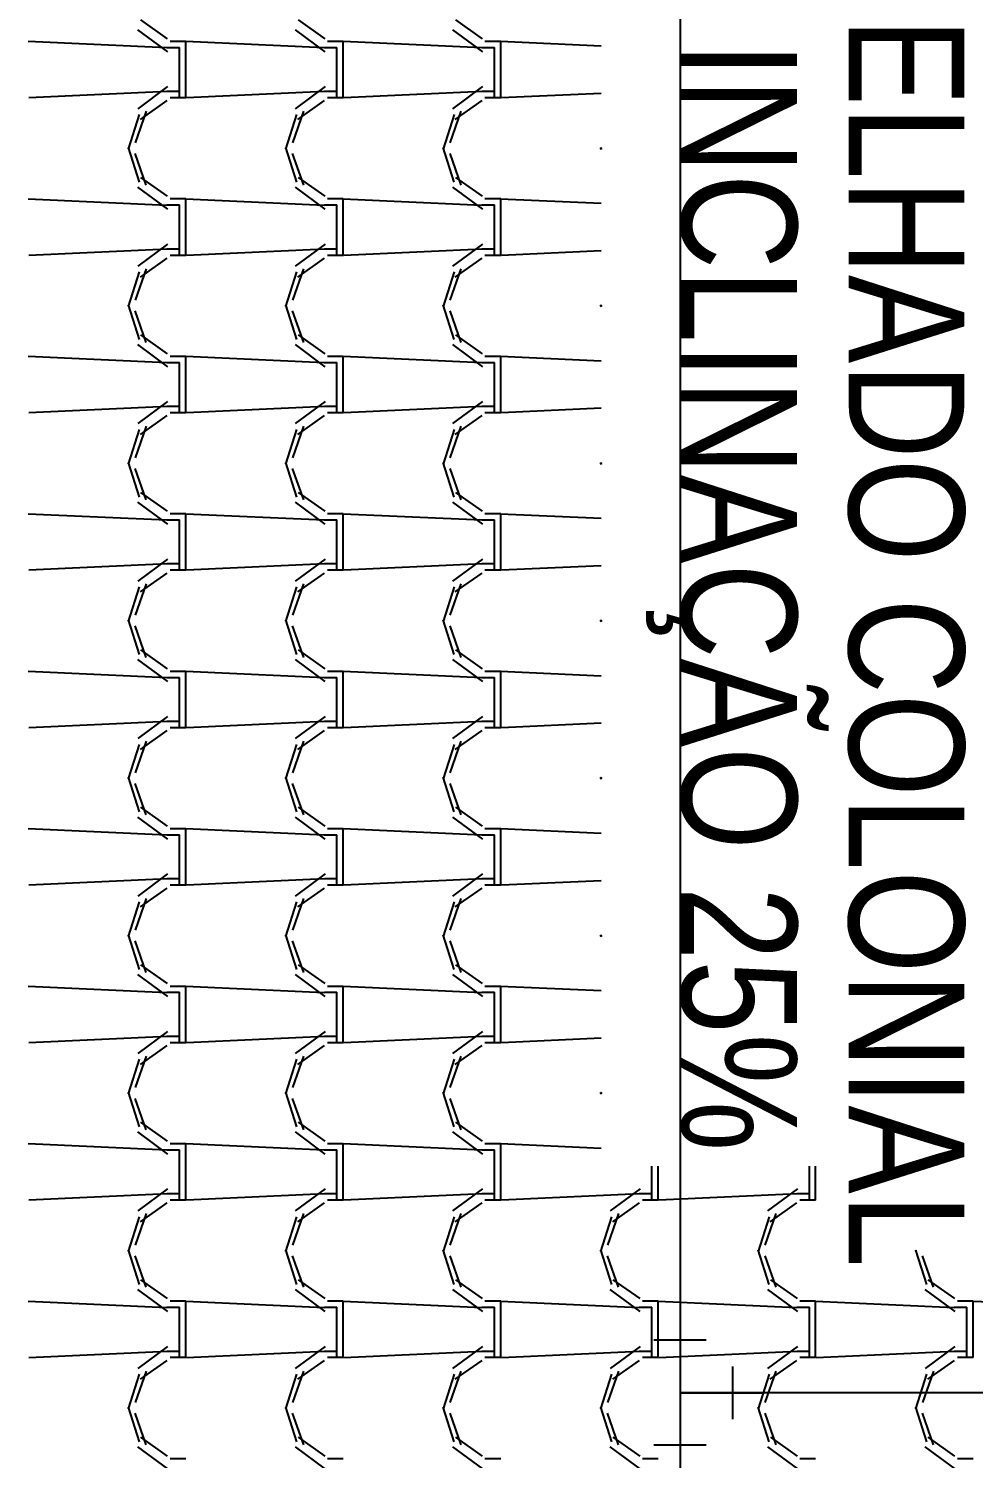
# Model space of a CAD drawing. Header units: millimetres. Extents: x -336 to -33, y -135 to 770.
# Drawn here: x -175.251 to -173.451, y 723.889 to 726.612 of the extents above; entities that cross this region are included whole.
import ezdxf
from ezdxf.enums import TextEntityAlignment as Align

# ---------------------------------------------------------------- set-up
doc = ezdxf.new("R2010")
doc.units = ezdxf.units.MM
doc.header["$LTSCALE"] = 50
doc.header["$MEASUREMENT"] = 0
for name, color, linetype in [('-HIDRO', 8, 'CONTINUOUS'), ('AF', 5, 'CONTINUOUS'), ('CONEXOES', 3, 'CONTINUOUS'), ('E-txt-g', 3, 'CONTINUOUS')]:
    doc.layers.add(name, color=color, linetype=linetype)
doc.layers.add('E-Txt-W', color=7, linetype='CONTINUOUS', lineweight=20)
doc.styles.add('F2', font='swissc.ttf')
doc.styles.add('REG60', font='romans.shx', dxfattribs={"width": 0.8, "height": 0.15})
doc.styles.add('REG80', font='romans.shx', dxfattribs={"width": 0.8, "height": 0.2})

# ---------------------------------------------------------------- blocks, each defined once
blk = doc.blocks.new('TXT-AMB75')
at = {"layer": 'E-txt-g', "style": 'REG80', "width": 0.8, "flags": 8}
blk.add_attdef('TXT', text='', height=0.2, dxfattribs=at).set_placement((0.0055, 0.2964), align=Align.CENTER)
at = {"layer": 'E-Txt-W', "style": 'REG60', "width": 0.8, "flags": 8}
blk.add_attdef('TXT', text='', height=0.15, dxfattribs=at).set_placement((0.0055, 0.0271), align=Align.CENTER)

msp = doc.modelspace()

# ---------------------------------------------------------------- linework, layer by layer
at = {"layer": '-HIDRO', "linetype": 'Continuous'}
for p, q in [((-175.0379, 726.629), (-174.9869, 726.593)), ((-174.7379, 726.629), (-174.6869, 726.593)), ((-174.4379, 726.629), (-174.3869, 726.593)), ((-175.0436, 726.6104), (-174.9866, 726.5684)), ((-174.9817, 726.5885), (-174.9517, 726.5885)), ((-174.9517, 726.4925), (-174.9517, 726.5885)), ((-174.7436, 726.6104), (-174.6866, 726.5684)), ((-174.6817, 726.5885), (-174.6517, 726.5885)), ((-174.6517, 726.4925), (-174.6517, 726.5885)), ((-174.4436, 726.6104), (-174.3866, 726.5684)), ((-174.3817, 726.5885), (-174.3517, 726.5885)), ((-174.3517, 726.4925), (-174.3517, 726.5885)), ((-174.9879, 726.5757), (-175.2519, 726.5877)), ((-174.9877, 726.5765), (-174.9637, 726.5765)), ((-174.9637, 726.4925), (-174.9637, 726.5765)), ((-174.6879, 726.5757), (-174.9519, 726.5877)), ((-174.6877, 726.5765), (-174.6637, 726.5765)), ((-174.6637, 726.4925), (-174.6637, 726.5765)), ((-174.3879, 726.5757), (-174.6519, 726.5877)), ((-174.3877, 726.5765), (-174.3637, 726.5765)), ((-174.3637, 726.4925), (-174.3637, 726.5765)), ((-174.1604, 726.579), (-174.3519, 726.5877)), ((-174.9866, 726.4925), (-175.2506, 726.4805)), ((-174.9863, 726.5019), (-175.0433, 726.4599)), ((-174.9637, 726.4925), (-174.9877, 726.4925)), ((-174.9517, 726.4805), (-174.9817, 726.4805)), ((-174.9637, 726.4805), (-174.9637, 726.4925)), ((-174.9517, 726.4805), (-174.9517, 726.4925)), ((-174.6866, 726.4925), (-174.9506, 726.4805)), ((-174.6863, 726.5019), (-174.7433, 726.4599)), ((-174.6637, 726.4925), (-174.6877, 726.4925)), ((-174.6517, 726.4805), (-174.6817, 726.4805)), ((-174.6637, 726.4805), (-174.6637, 726.4925)), ((-174.6517, 726.4805), (-174.6517, 726.4925)), ((-174.3866, 726.4925), (-174.6506, 726.4805)), ((-174.3863, 726.5019), (-174.4433, 726.4599)), ((-174.3637, 726.4925), (-174.3877, 726.4925)), ((-174.3517, 726.4805), (-174.3817, 726.4805)), ((-174.3637, 726.4805), (-174.3637, 726.4925)), ((-174.3517, 726.4805), (-174.3517, 726.4925)), ((-174.1604, 726.4891), (-174.3506, 726.4805)), ((-175.0274, 726.4549), (-175.0484, 726.3949)), ((-174.9878, 726.4752), (-175.0388, 726.4392)), ((-174.7274, 726.4549), (-174.7484, 726.3949)), ((-174.6878, 726.4752), (-174.7388, 726.4392)), ((-174.4274, 726.4549), (-174.4484, 726.3949)), ((-174.3878, 726.4752), (-174.4388, 726.4392)), ((-175.0405, 726.4489), (-175.0615, 726.3829)), ((-174.7405, 726.4489), (-174.7615, 726.3829)), ((-174.4405, 726.4489), (-174.4615, 726.3829)), ((-175.0617, 726.3861), (-175.0407, 726.3201)), ((-175.0487, 726.3745), (-175.0277, 726.3145)), ((-174.7617, 726.3861), (-174.7407, 726.3201)), ((-174.7487, 726.3745), (-174.7277, 726.3145)), ((-174.4617, 726.3861), (-174.4407, 726.3201)), ((-174.4487, 726.3745), (-174.4277, 726.3145)), ((-174.1617, 726.3861), (-174.1604, 726.3823)), ((-174.1604, 726.3861), (-174.1615, 726.3829)), ((-175.0379, 726.329), (-174.9869, 726.293)), ((-174.7379, 726.329), (-174.6869, 726.293)), ((-174.4379, 726.329), (-174.3869, 726.293)), ((-175.0436, 726.3104), (-174.9866, 726.2684)), ((-174.7436, 726.3104), (-174.6866, 726.2684)), ((-174.4436, 726.3104), (-174.3866, 726.2684)), ((-174.9879, 726.2757), (-175.2519, 726.2877)), ((-174.9877, 726.2765), (-174.9637, 726.2765)), ((-174.9817, 726.2885), (-174.9517, 726.2885)), ((-174.9637, 726.1925), (-174.9637, 726.2765)), ((-174.6879, 726.2757), (-174.9519, 726.2877)), ((-174.9517, 726.1925), (-174.9517, 726.2885)), ((-174.6877, 726.2765), (-174.6637, 726.2765)), ((-174.6817, 726.2885), (-174.6517, 726.2885)), ((-174.6637, 726.1925), (-174.6637, 726.2765)), ((-174.3879, 726.2757), (-174.6519, 726.2877)), ((-174.6517, 726.1925), (-174.6517, 726.2885)), ((-174.3877, 726.2765), (-174.3637, 726.2765)), ((-174.3817, 726.2885), (-174.3517, 726.2885)), ((-174.3637, 726.1925), (-174.3637, 726.2765)), ((-174.1604, 726.279), (-174.3519, 726.2877)), ((-174.3517, 726.1925), (-174.3517, 726.2885)), ((-174.9865, 726.1925), (-175.2506, 726.1805)), ((-174.9863, 726.2019), (-175.0433, 726.1599)), ((-174.9637, 726.1925), (-174.9877, 726.1925)), ((-174.9517, 726.1805), (-174.9817, 726.1805)), ((-174.9637, 726.1805), (-174.9637, 726.1925)), ((-174.9517, 726.1805), (-174.9517, 726.1925)), ((-174.6865, 726.1925), (-174.9505, 726.1805)), ((-174.6863, 726.2019), (-174.7433, 726.1599)), ((-174.6637, 726.1925), (-174.6877, 726.1925)), ((-174.6517, 726.1805), (-174.6817, 726.1805)), ((-174.6637, 726.1805), (-174.6637, 726.1925)), ((-174.6517, 726.1805), (-174.6517, 726.1925)), ((-174.3865, 726.1925), (-174.6505, 726.1805)), ((-174.3863, 726.2019), (-174.4433, 726.1599)), ((-174.3637, 726.1925), (-174.3877, 726.1925)), ((-174.3517, 726.1805), (-174.3817, 726.1805)), ((-174.3637, 726.1805), (-174.3637, 726.1925)), ((-174.3517, 726.1805), (-174.3517, 726.1925)), ((-174.1604, 726.1891), (-174.3505, 726.1805)), ((-175.0274, 726.1549), (-175.0484, 726.0949)), ((-174.9878, 726.1752), (-175.0388, 726.1392)), ((-174.7274, 726.1549), (-174.7484, 726.0949)), ((-174.6878, 726.1752), (-174.7388, 726.1392)), ((-174.4274, 726.1549), (-174.4484, 726.0949)), ((-174.3878, 726.1752), (-174.4388, 726.1392)), ((-175.0405, 726.1489), (-175.0615, 726.0829)), ((-174.7405, 726.1489), (-174.7615, 726.0829)), ((-174.4405, 726.1489), (-174.4615, 726.0829)), ((-175.0617, 726.0861), (-175.0407, 726.0201)), ((-175.0487, 726.0745), (-175.0277, 726.0145)), ((-174.7617, 726.0861), (-174.7407, 726.0201)), ((-174.7487, 726.0745), (-174.7277, 726.0145)), ((-174.4617, 726.0861), (-174.4407, 726.0201)), ((-174.4487, 726.0745), (-174.4277, 726.0145)), ((-174.1617, 726.0861), (-174.1604, 726.0823)), ((-174.1604, 726.0861), (-174.1615, 726.0829)), ((-175.0379, 726.029), (-174.9869, 725.993)), ((-174.7379, 726.029), (-174.6869, 725.993)), ((-174.4379, 726.029), (-174.3869, 725.993)), ((-175.0436, 726.0104), (-174.9866, 725.9684)), ((-174.7436, 726.0104), (-174.6866, 725.9684)), ((-174.4436, 726.0104), (-174.3866, 725.9684)), ((-174.9879, 725.9757), (-175.2519, 725.9877)), ((-174.9877, 725.9765), (-174.9637, 725.9765)), ((-174.9817, 725.9885), (-174.9517, 725.9885)), ((-174.9637, 725.8925), (-174.9637, 725.9765)), ((-174.6879, 725.9757), (-174.9519, 725.9877)), ((-174.9517, 725.8925), (-174.9517, 725.9885)), ((-174.6877, 725.9765), (-174.6637, 725.9765)), ((-174.6817, 725.9885), (-174.6517, 725.9885)), ((-174.6637, 725.8925), (-174.6637, 725.9765)), ((-174.3879, 725.9757), (-174.6519, 725.9877)), ((-174.6517, 725.8925), (-174.6517, 725.9885)), ((-174.3877, 725.9765), (-174.3637, 725.9765)), ((-174.3817, 725.9885), (-174.3517, 725.9885)), ((-174.3637, 725.8925), (-174.3637, 725.9765)), ((-174.1604, 725.979), (-174.3519, 725.9877)), ((-174.3517, 725.8925), (-174.3517, 725.9885)), ((-174.9865, 725.8925), (-175.2505, 725.8805)), ((-174.9863, 725.9019), (-175.0433, 725.8599)), ((-174.9637, 725.8925), (-174.9877, 725.8925)), ((-174.9517, 725.8805), (-174.9817, 725.8805)), ((-174.9637, 725.8805), (-174.9637, 725.8925)), ((-174.9517, 725.8805), (-174.9517, 725.8925)), ((-174.6865, 725.8925), (-174.9505, 725.8805)), ((-174.6863, 725.9019), (-174.7433, 725.8599)), ((-174.6637, 725.8925), (-174.6877, 725.8925)), ((-174.6517, 725.8805), (-174.6817, 725.8805)), ((-174.6637, 725.8805), (-174.6637, 725.8925)), ((-174.6517, 725.8805), (-174.6517, 725.8925)), ((-174.3865, 725.8925), (-174.6505, 725.8805)), ((-174.3863, 725.9019), (-174.4433, 725.8599)), ((-174.3637, 725.8925), (-174.3877, 725.8925)), ((-174.3517, 725.8805), (-174.3817, 725.8805)), ((-174.3637, 725.8805), (-174.3637, 725.8925)), ((-174.3517, 725.8805), (-174.3517, 725.8925)), ((-174.1604, 725.8891), (-174.3505, 725.8805)), ((-175.0274, 725.8549), (-175.0484, 725.7949)), ((-174.9878, 725.8752), (-175.0388, 725.8392)), ((-174.7274, 725.8549), (-174.7484, 725.7949)), ((-174.6878, 725.8752), (-174.7388, 725.8392)), ((-174.4274, 725.8549), (-174.4484, 725.7949)), ((-174.3878, 725.8752), (-174.4388, 725.8392)), ((-175.0405, 725.8489), (-175.0615, 725.7829)), ((-174.7405, 725.8489), (-174.7615, 725.7829)), ((-174.4405, 725.8489), (-174.4615, 725.7829)), ((-175.0617, 725.7861), (-175.0407, 725.7201)), ((-175.0487, 725.7745), (-175.0277, 725.7145)), ((-174.7617, 725.7861), (-174.7407, 725.7201)), ((-174.7487, 725.7745), (-174.7277, 725.7145)), ((-174.4617, 725.7861), (-174.4407, 725.7201)), ((-174.4487, 725.7745), (-174.4277, 725.7145)), ((-174.1617, 725.7861), (-174.1604, 725.7823)), ((-174.1604, 725.7861), (-174.1615, 725.7829)), ((-175.0379, 725.729), (-174.9869, 725.693)), ((-174.7379, 725.729), (-174.6869, 725.693)), ((-174.4379, 725.729), (-174.3869, 725.693)), ((-175.0436, 725.7104), (-174.9866, 725.6684)), ((-174.7436, 725.7104), (-174.6866, 725.6684)), ((-174.4436, 725.7104), (-174.3866, 725.6684)), ((-174.9879, 725.6757), (-175.2519, 725.6877)), ((-174.9877, 725.6765), (-174.9637, 725.6765)), ((-174.9817, 725.6885), (-174.9517, 725.6885)), ((-174.9637, 725.5925), (-174.9637, 725.6765)), ((-174.6879, 725.6757), (-174.9519, 725.6877)), ((-174.9517, 725.5925), (-174.9517, 725.6885)), ((-174.6877, 725.6765), (-174.6637, 725.6765)), ((-174.6817, 725.6885), (-174.6517, 725.6885)), ((-174.6637, 725.5925), (-174.6637, 725.6765)), ((-174.3879, 725.6757), (-174.6519, 725.6877)), ((-174.6517, 725.5925), (-174.6517, 725.6885)), ((-174.3877, 725.6765), (-174.3637, 725.6765)), ((-174.3817, 725.6885), (-174.3517, 725.6885)), ((-174.3637, 725.5925), (-174.3637, 725.6765)), ((-174.1604, 725.679), (-174.3519, 725.6877)), ((-174.3517, 725.5925), (-174.3517, 725.6885)), ((-174.9865, 725.5925), (-175.2505, 725.5805)), ((-174.9863, 725.6019), (-175.0433, 725.5599)), ((-174.9637, 725.5925), (-174.9877, 725.5925)), ((-174.9637, 725.5805), (-174.9637, 725.5925)), ((-174.9517, 725.5805), (-174.9517, 725.5925)), ((-174.6865, 725.5925), (-174.9505, 725.5805)), ((-174.6863, 725.6019), (-174.7433, 725.5599)), ((-174.6637, 725.5925), (-174.6877, 725.5925)), ((-174.6637, 725.5805), (-174.6637, 725.5925)), ((-174.6517, 725.5805), (-174.6517, 725.5925)), ((-174.3865, 725.5925), (-174.6505, 725.5805)), ((-174.3863, 725.6019), (-174.4433, 725.5599)), ((-174.3637, 725.5925), (-174.3877, 725.5925)), ((-174.3637, 725.5805), (-174.3637, 725.5925)), ((-174.3517, 725.5805), (-174.3517, 725.5925)), ((-174.1604, 725.5891), (-174.3505, 725.5805)), ((-175.0274, 725.5549), (-175.0484, 725.4949)), ((-174.9878, 725.5752), (-175.0388, 725.5392)), ((-174.9517, 725.5805), (-174.9817, 725.5805)), ((-174.7274, 725.5549), (-174.7484, 725.4949)), ((-174.6878, 725.5752), (-174.7388, 725.5392)), ((-174.6517, 725.5805), (-174.6817, 725.5805)), ((-174.4274, 725.5549), (-174.4484, 725.4949)), ((-174.3878, 725.5752), (-174.4388, 725.5392)), ((-174.3517, 725.5805), (-174.3817, 725.5805)), ((-175.0405, 725.5489), (-175.0615, 725.4829)), ((-174.7405, 725.5489), (-174.7615, 725.4829)), ((-174.4405, 725.5489), (-174.4615, 725.4829)), ((-175.0617, 725.4861), (-175.0407, 725.4201)), ((-175.0487, 725.4745), (-175.0277, 725.4145)), ((-174.7617, 725.4861), (-174.7407, 725.4201)), ((-174.7487, 725.4745), (-174.7277, 725.4145)), ((-174.4617, 725.4861), (-174.4407, 725.4201)), ((-174.4487, 725.4745), (-174.4277, 725.4145)), ((-174.1617, 725.4861), (-174.1604, 725.4823)), ((-174.1604, 725.4861), (-174.1615, 725.4829)), ((-175.0379, 725.429), (-174.9869, 725.393)), ((-174.7379, 725.429), (-174.6869, 725.393)), ((-174.4379, 725.429), (-174.3869, 725.393)), ((-175.0436, 725.4104), (-174.9866, 725.3684)), ((-174.7436, 725.4104), (-174.6866, 725.3684)), ((-174.4436, 725.4104), (-174.3866, 725.3684)), ((-174.9879, 725.3757), (-175.2519, 725.3877)), ((-174.9877, 725.3765), (-174.9637, 725.3765)), ((-174.9817, 725.3885), (-174.9517, 725.3885)), ((-174.9637, 725.2925), (-174.9637, 725.3765)), ((-174.6879, 725.3757), (-174.9519, 725.3877)), ((-174.9517, 725.2925), (-174.9517, 725.3885)), ((-174.6877, 725.3765), (-174.6637, 725.3765)), ((-174.6817, 725.3885), (-174.6517, 725.3885)), ((-174.6637, 725.2925), (-174.6637, 725.3765)), ((-174.3879, 725.3757), (-174.6519, 725.3877)), ((-174.6517, 725.2925), (-174.6517, 725.3885)), ((-174.3877, 725.3765), (-174.3637, 725.3765)), ((-174.3817, 725.3885), (-174.3517, 725.3885)), ((-174.3637, 725.2925), (-174.3637, 725.3765)), ((-174.1604, 725.379), (-174.3519, 725.3877)), ((-174.3517, 725.2925), (-174.3517, 725.3885)), ((-174.9865, 725.2925), (-175.2505, 725.2805)), ((-174.9863, 725.3019), (-175.0433, 725.2599)), ((-174.9637, 725.2925), (-174.9877, 725.2925)), ((-174.9637, 725.2805), (-174.9637, 725.2925)), ((-174.9517, 725.2805), (-174.9517, 725.2925)), ((-174.6865, 725.2925), (-174.9505, 725.2805)), ((-174.6863, 725.3019), (-174.7433, 725.2599)), ((-174.6637, 725.2925), (-174.6877, 725.2925)), ((-174.6637, 725.2805), (-174.6637, 725.2925)), ((-174.6517, 725.2805), (-174.6517, 725.2925)), ((-174.3865, 725.2925), (-174.6505, 725.2805)), ((-174.3863, 725.3019), (-174.4433, 725.2599)), ((-174.3637, 725.2925), (-174.3877, 725.2925)), ((-174.3637, 725.2805), (-174.3637, 725.2925)), ((-174.3517, 725.2805), (-174.3517, 725.2925)), ((-174.1604, 725.2891), (-174.3505, 725.2805)), ((-175.0274, 725.2549), (-175.0484, 725.1949)), ((-174.9878, 725.2752), (-175.0388, 725.2392)), ((-174.9517, 725.2805), (-174.9817, 725.2805)), ((-174.7274, 725.2549), (-174.7484, 725.1949)), ((-174.6878, 725.2752), (-174.7388, 725.2392)), ((-174.6517, 725.2805), (-174.6817, 725.2805)), ((-174.4274, 725.2549), (-174.4484, 725.1949)), ((-174.3878, 725.2752), (-174.4388, 725.2392)), ((-174.3517, 725.2805), (-174.3817, 725.2805)), ((-175.0405, 725.2489), (-175.0615, 725.1829)), ((-174.7405, 725.2489), (-174.7615, 725.1829)), ((-174.4405, 725.2489), (-174.4615, 725.1829)), ((-175.0617, 725.1861), (-175.0407, 725.1201)), ((-175.0487, 725.1745), (-175.0277, 725.1145)), ((-174.7617, 725.1861), (-174.7407, 725.1201)), ((-174.7487, 725.1745), (-174.7277, 725.1145)), ((-174.4617, 725.1861), (-174.4407, 725.1201)), ((-174.4487, 725.1745), (-174.4277, 725.1145)), ((-174.1617, 725.1861), (-174.1604, 725.1823)), ((-174.1604, 725.1861), (-174.1615, 725.1829)), ((-175.0379, 725.129), (-174.9869, 725.093)), ((-174.7379, 725.129), (-174.6869, 725.093)), ((-174.4379, 725.129), (-174.3869, 725.093)), ((-175.0436, 725.1104), (-174.9866, 725.0684)), ((-174.7436, 725.1104), (-174.6866, 725.0684)), ((-174.4436, 725.1104), (-174.3866, 725.0684)), ((-174.9879, 725.0757), (-175.2519, 725.0877)), ((-174.9877, 725.0765), (-174.9637, 725.0765)), ((-174.9817, 725.0885), (-174.9517, 725.0885)), ((-174.9637, 724.9925), (-174.9637, 725.0765)), ((-174.6879, 725.0757), (-174.9519, 725.0877)), ((-174.9517, 724.9925), (-174.9517, 725.0885)), ((-174.6877, 725.0765), (-174.6637, 725.0765)), ((-174.6817, 725.0885), (-174.6517, 725.0885)), ((-174.6637, 724.9925), (-174.6637, 725.0765)), ((-174.3879, 725.0757), (-174.6519, 725.0877)), ((-174.6517, 724.9925), (-174.6517, 725.0885)), ((-174.3877, 725.0765), (-174.3637, 725.0765)), ((-174.3817, 725.0885), (-174.3517, 725.0885)), ((-174.3637, 724.9925), (-174.3637, 725.0765)), ((-174.1604, 725.079), (-174.3519, 725.0877)), ((-174.3517, 724.9925), (-174.3517, 725.0885)), ((-174.9865, 724.9925), (-175.2505, 724.9805)), ((-174.9863, 725.0019), (-175.0433, 724.9599)), ((-174.9637, 724.9925), (-174.9877, 724.9925)), ((-174.9637, 724.9805), (-174.9637, 724.9925)), ((-174.9517, 724.9805), (-174.9517, 724.9925)), ((-174.6865, 724.9925), (-174.9505, 724.9805)), ((-174.6863, 725.0019), (-174.7433, 724.9599)), ((-174.6637, 724.9925), (-174.6877, 724.9925)), ((-174.6637, 724.9805), (-174.6637, 724.9925)), ((-174.6517, 724.9805), (-174.6517, 724.9925)), ((-174.3865, 724.9925), (-174.6505, 724.9805)), ((-174.3863, 725.0019), (-174.4433, 724.9599)), ((-174.3637, 724.9925), (-174.3877, 724.9925)), ((-174.3637, 724.9805), (-174.3637, 724.9925)), ((-174.3517, 724.9805), (-174.3517, 724.9925)), ((-174.1604, 724.9891), (-174.3505, 724.9805)), ((-175.0274, 724.9549), (-175.0484, 724.8949)), ((-174.9878, 724.9752), (-175.0388, 724.9392)), ((-174.9517, 724.9805), (-174.9817, 724.9805)), ((-174.7274, 724.9549), (-174.7484, 724.8949)), ((-174.6879, 724.9752), (-174.7389, 724.9392)), ((-174.6517, 724.9805), (-174.6817, 724.9805)), ((-174.4274, 724.9549), (-174.4484, 724.8949)), ((-174.3879, 724.9752), (-174.4389, 724.9392)), ((-174.3517, 724.9805), (-174.3817, 724.9805)), ((-175.0405, 724.9489), (-175.0615, 724.8829)), ((-174.7405, 724.9489), (-174.7615, 724.8829)), ((-174.4405, 724.9489), (-174.4615, 724.8829)), ((-175.0617, 724.8861), (-175.0407, 724.8201)), ((-175.0487, 724.8745), (-175.0277, 724.8145)), ((-174.7617, 724.8861), (-174.7407, 724.8201)), ((-174.7487, 724.8745), (-174.7277, 724.8145)), ((-174.4617, 724.8861), (-174.4407, 724.8201)), ((-174.4487, 724.8745), (-174.4277, 724.8145)), ((-174.1617, 724.8861), (-174.1604, 724.8823)), ((-174.1604, 724.8861), (-174.1615, 724.8829)), ((-175.0379, 724.829), (-174.9869, 724.793)), ((-174.7379, 724.829), (-174.6869, 724.793)), ((-174.4379, 724.829), (-174.3869, 724.793)), ((-175.0436, 724.8104), (-174.9866, 724.7684)), ((-174.7436, 724.8104), (-174.6866, 724.7684)), ((-174.4436, 724.8104), (-174.3866, 724.7684)), ((-174.9879, 724.7757), (-175.2519, 724.7877)), ((-174.9877, 724.7765), (-174.9637, 724.7765)), ((-174.9817, 724.7885), (-174.9517, 724.7885)), ((-174.9637, 724.6925), (-174.9637, 724.7765)), ((-174.6879, 724.7757), (-174.9519, 724.7877)), ((-174.9517, 724.6925), (-174.9517, 724.7885)), ((-174.6877, 724.7765), (-174.6637, 724.7765)), ((-174.6817, 724.7885), (-174.6517, 724.7885)), ((-174.6637, 724.6925), (-174.6637, 724.7765)), ((-174.3879, 724.7757), (-174.6519, 724.7877)), ((-174.6517, 724.6925), (-174.6517, 724.7885)), ((-174.3877, 724.7765), (-174.3637, 724.7765)), ((-174.3817, 724.7885), (-174.3517, 724.7885)), ((-174.3637, 724.6925), (-174.3637, 724.7765)), ((-174.1604, 724.779), (-174.3519, 724.7877)), ((-174.3517, 724.6925), (-174.3517, 724.7885)), ((-174.9865, 724.6924), (-175.2505, 724.6804)), ((-174.9863, 724.7019), (-175.0433, 724.6599)), ((-174.9637, 724.6925), (-174.9877, 724.6925)), ((-174.9637, 724.6805), (-174.9637, 724.6925)), ((-174.9517, 724.6805), (-174.9517, 724.6925)), ((-174.6865, 724.6924), (-174.9505, 724.6804)), ((-174.6863, 724.7019), (-174.7433, 724.6599)), ((-174.6637, 724.6925), (-174.6877, 724.6925)), ((-174.6637, 724.6805), (-174.6637, 724.6925)), ((-174.6517, 724.6805), (-174.6517, 724.6925)), ((-174.3865, 724.6924), (-174.6505, 724.6804)), ((-174.3863, 724.7019), (-174.4433, 724.6599)), ((-174.3637, 724.6925), (-174.3877, 724.6925)), ((-174.3637, 724.6805), (-174.3637, 724.6925)), ((-174.3517, 724.6805), (-174.3517, 724.6925)), ((-174.1604, 724.6891), (-174.3505, 724.6804)), ((-175.0274, 724.6549), (-175.0484, 724.5949)), ((-174.9879, 724.6752), (-175.0389, 724.6392)), ((-174.9517, 724.6805), (-174.9817, 724.6805)), ((-174.7274, 724.6549), (-174.7484, 724.5949)), ((-174.6879, 724.6752), (-174.7389, 724.6392)), ((-174.6517, 724.6805), (-174.6817, 724.6805)), ((-174.4274, 724.6549), (-174.4484, 724.5949)), ((-174.3879, 724.6752), (-174.4389, 724.6392)), ((-174.3517, 724.6805), (-174.3817, 724.6805)), ((-175.0405, 724.6489), (-175.0615, 724.5829)), ((-174.7405, 724.6489), (-174.7615, 724.5829)), ((-174.4405, 724.6489), (-174.4615, 724.5829)), ((-175.0617, 724.5861), (-175.0407, 724.5201)), ((-175.0487, 724.5745), (-175.0277, 724.5145)), ((-174.7617, 724.5861), (-174.7407, 724.5201)), ((-174.7487, 724.5745), (-174.7277, 724.5145)), ((-174.4617, 724.5861), (-174.4407, 724.5201)), ((-174.4487, 724.5745), (-174.4277, 724.5145)), ((-174.1617, 724.5861), (-174.1604, 724.5823)), ((-174.1604, 724.5861), (-174.1615, 724.5829)), ((-175.0379, 724.529), (-174.9869, 724.493)), ((-174.7379, 724.529), (-174.6869, 724.493)), ((-174.4379, 724.529), (-174.3869, 724.493)), ((-175.0436, 724.5104), (-174.9866, 724.4684)), ((-174.7436, 724.5104), (-174.6866, 724.4684)), ((-174.4436, 724.5104), (-174.3866, 724.4684)), ((-174.9879, 724.4757), (-175.2519, 724.4877)), ((-174.9877, 724.4765), (-174.9637, 724.4765)), ((-174.9817, 724.4885), (-174.9517, 724.4885)), ((-174.9637, 724.3925), (-174.9637, 724.4765)), ((-174.6879, 724.4757), (-174.9519, 724.4877)), ((-174.9517, 724.3925), (-174.9517, 724.4885)), ((-174.6877, 724.4765), (-174.6637, 724.4765)), ((-174.6817, 724.4885), (-174.6517, 724.4885)), ((-174.6637, 724.3925), (-174.6637, 724.4765)), ((-174.3879, 724.4757), (-174.6519, 724.4877)), ((-174.6517, 724.3925), (-174.6517, 724.4885)), ((-174.3877, 724.4765), (-174.3637, 724.4765)), ((-174.3817, 724.4885), (-174.3517, 724.4885)), ((-174.3637, 724.3925), (-174.3637, 724.4765)), ((-174.1604, 724.479), (-174.3519, 724.4877)), ((-174.3517, 724.3925), (-174.3517, 724.4885)), ((-174.0637, 724.3925), (-174.0637, 724.445)), ((-174.0517, 724.3925), (-174.0517, 724.445)), ((-173.7637, 724.3925), (-173.7637, 724.445)), ((-173.7517, 724.3925), (-173.7517, 724.445)), ((-174.9865, 724.3924), (-175.2505, 724.3804)), ((-174.9863, 724.4019), (-175.0433, 724.3599)), ((-174.9637, 724.3925), (-174.9877, 724.3925)), ((-174.9637, 724.3805), (-174.9637, 724.3925)), ((-174.9517, 724.3805), (-174.9517, 724.3925)), ((-174.6865, 724.3924), (-174.9505, 724.3804)), ((-174.6863, 724.4019), (-174.7433, 724.3599)), ((-174.6637, 724.3925), (-174.6877, 724.3925)), ((-174.6637, 724.3805), (-174.6637, 724.3925)), ((-174.6517, 724.3805), (-174.6517, 724.3925)), ((-174.3865, 724.3924), (-174.6505, 724.3804)), ((-174.3863, 724.4019), (-174.4433, 724.3599)), ((-174.3637, 724.3925), (-174.3877, 724.3925)), ((-174.3637, 724.3805), (-174.3637, 724.3925)), ((-174.3517, 724.3805), (-174.3517, 724.3925)), ((-174.0865, 724.3924), (-174.3505, 724.3804)), ((-174.0863, 724.4019), (-174.1433, 724.3599)), ((-174.0637, 724.3925), (-174.0877, 724.3925)), ((-174.0637, 724.3805), (-174.0637, 724.3925)), ((-174.0517, 724.3805), (-174.0517, 724.3925)), ((-173.7865, 724.3924), (-174.0505, 724.3804)), ((-173.7863, 724.4019), (-173.8433, 724.3599)), ((-173.7637, 724.3925), (-173.7877, 724.3925)), ((-173.7637, 724.3805), (-173.7637, 724.3925)), ((-173.7517, 724.3805), (-173.7517, 724.3925)), ((-175.0274, 724.3549), (-175.0484, 724.2949)), ((-174.9879, 724.3752), (-175.0389, 724.3392)), ((-174.9517, 724.3805), (-174.9817, 724.3805)), ((-174.7274, 724.3549), (-174.7484, 724.2949)), ((-174.6879, 724.3752), (-174.7389, 724.3392)), ((-174.6517, 724.3805), (-174.6817, 724.3805)), ((-174.4274, 724.3549), (-174.4484, 724.2949)), ((-174.3879, 724.3752), (-174.4389, 724.3392)), ((-174.3517, 724.3805), (-174.3817, 724.3805)), ((-174.1274, 724.3549), (-174.1484, 724.2949)), ((-174.0879, 724.3752), (-174.1389, 724.3392)), ((-174.0517, 724.3805), (-174.0817, 724.3805)), ((-173.8274, 724.3549), (-173.8484, 724.2949)), ((-173.7879, 724.3752), (-173.8389, 724.3392)), ((-173.7517, 724.3805), (-173.7817, 724.3805)), ((-175.0405, 724.3489), (-175.0615, 724.2829)), ((-174.7405, 724.3489), (-174.7615, 724.2829)), ((-174.4405, 724.3489), (-174.4615, 724.2829)), ((-174.1405, 724.3489), (-174.1615, 724.2829)), ((-173.8405, 724.3489), (-173.8615, 724.2829)), ((-175.0617, 724.2861), (-175.0407, 724.2201)), ((-175.0487, 724.2745), (-175.0277, 724.2145)), ((-174.7617, 724.2861), (-174.7407, 724.2201)), ((-174.7487, 724.2745), (-174.7277, 724.2145)), ((-174.4617, 724.2861), (-174.4407, 724.2201)), ((-174.4487, 724.2745), (-174.4277, 724.2145)), ((-174.1617, 724.2861), (-174.1407, 724.2201)), ((-174.1487, 724.2745), (-174.1277, 724.2145)), ((-173.8617, 724.2861), (-173.8407, 724.2201)), ((-173.8487, 724.2745), (-173.8277, 724.2145)), ((-173.5615, 724.2855), (-173.5407, 724.2201)), ((-173.5606, 724.2855), (-173.5614, 724.2829)), ((-173.5487, 724.2745), (-173.5277, 724.2145)), ((-175.0379, 724.229), (-174.9869, 724.193)), ((-174.7379, 724.229), (-174.6869, 724.193)), ((-174.4379, 724.229), (-174.3869, 724.193)), ((-174.1379, 724.229), (-174.0869, 724.193)), ((-173.8379, 724.229), (-173.7869, 724.193)), ((-173.5379, 724.229), (-173.4869, 724.193)), ((-175.0436, 724.2104), (-174.9866, 724.1684)), ((-174.7436, 724.2104), (-174.6866, 724.1684)), ((-174.4436, 724.2104), (-174.3866, 724.1684)), ((-174.1436, 724.2104), (-174.0866, 724.1684)), ((-173.8436, 724.2104), (-173.7866, 724.1684)), ((-173.5436, 724.2104), (-173.4866, 724.1684)), ((-174.9879, 724.1757), (-175.2519, 724.1877)), ((-174.9877, 724.1765), (-174.9637, 724.1765)), ((-174.9817, 724.1885), (-174.9517, 724.1885)), ((-174.9637, 724.0925), (-174.9637, 724.1765)), ((-174.6879, 724.1757), (-174.9519, 724.1877)), ((-174.9517, 724.0925), (-174.9517, 724.1885)), ((-174.6877, 724.1765), (-174.6637, 724.1765)), ((-174.6817, 724.1885), (-174.6517, 724.1885)), ((-174.6637, 724.0925), (-174.6637, 724.1765)), ((-174.3879, 724.1757), (-174.6519, 724.1877)), ((-174.6517, 724.0925), (-174.6517, 724.1885)), ((-174.3877, 724.1765), (-174.3637, 724.1765)), ((-174.3817, 724.1885), (-174.3517, 724.1885)), ((-174.3637, 724.0925), (-174.3637, 724.1765)), ((-174.0879, 724.1757), (-174.3519, 724.1877)), ((-174.3517, 724.0925), (-174.3517, 724.1885)), ((-174.0877, 724.1765), (-174.0637, 724.1765)), ((-174.0817, 724.1885), (-174.0517, 724.1885)), ((-174.0637, 724.0925), (-174.0637, 724.1765)), ((-173.7879, 724.1757), (-174.0519, 724.1877)), ((-174.0517, 724.0925), (-174.0517, 724.1885)), ((-173.7877, 724.1765), (-173.7637, 724.1765)), ((-173.7817, 724.1885), (-173.7517, 724.1885)), ((-173.7637, 724.0925), (-173.7637, 724.1765)), ((-173.4879, 724.1757), (-173.7519, 724.1877)), ((-173.7517, 724.0925), (-173.7517, 724.1885)), ((-173.4877, 724.1765), (-173.4637, 724.1765)), ((-173.4817, 724.1885), (-173.4517, 724.1885)), ((-173.4637, 724.0925), (-173.4637, 724.1765)), ((-173.1879, 724.1757), (-173.4519, 724.1877)), ((-173.4517, 724.0925), (-173.4517, 724.1885)), ((-174.9865, 724.0924), (-175.2505, 724.0804)), ((-174.9863, 724.1019), (-175.0433, 724.0599)), ((-174.9637, 724.0925), (-174.9877, 724.0925)), ((-174.9637, 724.0805), (-174.9637, 724.0925)), ((-174.9517, 724.0805), (-174.9517, 724.0925)), ((-174.6865, 724.0924), (-174.9505, 724.0804)), ((-174.6863, 724.1019), (-174.7433, 724.0599)), ((-174.6637, 724.0925), (-174.6877, 724.0925)), ((-174.6637, 724.0805), (-174.6637, 724.0925)), ((-174.6517, 724.0805), (-174.6517, 724.0925)), ((-174.3865, 724.0924), (-174.6505, 724.0804)), ((-174.3863, 724.1019), (-174.4433, 724.0599)), ((-174.3637, 724.0925), (-174.3877, 724.0925)), ((-174.3637, 724.0805), (-174.3637, 724.0925)), ((-174.3517, 724.0805), (-174.3517, 724.0925)), ((-174.0865, 724.0924), (-174.3505, 724.0804)), ((-174.0863, 724.1019), (-174.1433, 724.0599)), ((-174.0637, 724.0925), (-174.0877, 724.0925)), ((-174.0637, 724.0805), (-174.0637, 724.0925)), ((-174.0517, 724.0805), (-174.0517, 724.0925)), ((-173.7865, 724.0924), (-174.0505, 724.0804)), ((-173.7863, 724.1019), (-173.8433, 724.0599)), ((-173.7637, 724.0925), (-173.7877, 724.0925)), ((-173.7637, 724.0805), (-173.7637, 724.0925)), ((-173.7517, 724.0805), (-173.7517, 724.0925)), ((-173.4865, 724.0924), (-173.7505, 724.0804)), ((-173.4863, 724.1019), (-173.5433, 724.0599)), ((-173.4637, 724.0925), (-173.4877, 724.0925)), ((-173.4637, 724.0805), (-173.4637, 724.0925)), ((-173.4517, 724.0805), (-173.4517, 724.0925)), ((-174.9879, 724.0752), (-175.0389, 724.0392)), ((-174.9517, 724.0805), (-174.9817, 724.0805)), ((-174.6879, 724.0752), (-174.7389, 724.0392)), ((-174.6517, 724.0805), (-174.6817, 724.0805)), ((-174.3879, 724.0752), (-174.4389, 724.0392)), ((-174.3517, 724.0805), (-174.3817, 724.0805)), ((-174.0879, 724.0752), (-174.1389, 724.0392)), ((-174.0517, 724.0805), (-174.0817, 724.0805)), ((-173.7879, 724.0752), (-173.8389, 724.0392)), ((-173.7517, 724.0805), (-173.7817, 724.0805)), ((-173.4879, 724.0752), (-173.5389, 724.0392)), ((-173.4517, 724.0805), (-173.4817, 724.0805)), ((-175.0405, 724.0489), (-175.0615, 723.9829)), ((-175.0274, 724.0549), (-175.0484, 723.9949)), ((-174.7405, 724.0489), (-174.7615, 723.9829)), ((-174.7274, 724.0549), (-174.7484, 723.9949)), ((-174.4405, 724.0489), (-174.4615, 723.9829)), ((-174.4274, 724.0549), (-174.4484, 723.9949)), ((-174.1405, 724.0489), (-174.1615, 723.9829)), ((-174.1274, 724.0549), (-174.1484, 723.9949)), ((-173.8405, 724.0489), (-173.8615, 723.9829)), ((-173.8274, 724.0549), (-173.8484, 723.9949)), ((-173.5404, 724.0489), (-173.5614, 723.9829)), ((-173.5274, 724.0549), (-173.5484, 723.9949)), ((-175.0617, 723.9861), (-175.0407, 723.9201)), ((-175.0487, 723.9745), (-175.0277, 723.9145)), ((-174.7617, 723.9861), (-174.7407, 723.9201)), ((-174.7487, 723.9745), (-174.7277, 723.9145)), ((-174.4617, 723.9861), (-174.4407, 723.9201)), ((-174.4487, 723.9745), (-174.4277, 723.9145)), ((-174.1617, 723.9861), (-174.1407, 723.9201)), ((-174.1487, 723.9745), (-174.1277, 723.9145)), ((-173.8617, 723.9861), (-173.8407, 723.9201)), ((-173.8487, 723.9745), (-173.8277, 723.9145)), ((-173.5617, 723.9861), (-173.5407, 723.9201)), ((-173.5487, 723.9745), (-173.5277, 723.9145)), ((-175.0379, 723.929), (-174.9869, 723.893)), ((-174.7379, 723.929), (-174.6869, 723.893)), ((-174.4379, 723.929), (-174.3869, 723.893)), ((-174.1379, 723.929), (-174.0869, 723.893)), ((-173.8379, 723.929), (-173.7869, 723.893)), ((-173.5379, 723.929), (-173.4869, 723.893)), ((-175.0436, 723.9105), (-174.9866, 723.8685)), ((-174.7436, 723.9104), (-174.6866, 723.8684)), ((-174.4436, 723.9104), (-174.3866, 723.8684)), ((-174.1436, 723.9104), (-174.0866, 723.8684)), ((-173.8436, 723.9104), (-173.7866, 723.8684)), ((-173.5436, 723.9104), (-173.4866, 723.8684)), ((-174.9817, 723.8885), (-174.9517, 723.8885)), ((-174.6817, 723.8885), (-174.6517, 723.8885)), ((-174.3817, 723.8885), (-174.3517, 723.8885)), ((-174.0817, 723.8885), (-174.0517, 723.8885)), ((-173.7817, 723.8885), (-173.7517, 723.8885)), ((-173.4817, 723.8885), (-173.4517, 723.8885))]:
    msp.add_line(p, q, dxfattribs=at)
at = {"layer": 'AF', "color": 5, "linetype": 'Continuous'}
for p, q in [((-174.0101, 743.1227), (-174.0101, 721.5216)), ((-169.2161, 724.0136), (-174.0101, 724.0136))]:
    msp.add_line(p, q, dxfattribs=at)
at = {"layer": 'CONEXOES', "color": 2}
for p, q in [((-174.0101, 724.1736), (-174.0101, 723.8536)), ((-173.9601, 724.1136), (-174.0601, 724.1136)), ((-173.9101, 724.0636), (-173.9101, 723.9636)), ((-174.0101, 724.0136), (-173.8501, 724.0136)), ((-173.9601, 723.9136), (-174.0601, 723.9136))]:
    msp.add_line(p, q, dxfattribs=at)

# ---------------------------------------------------------------- block references
at = {"layer": '-HIDRO'}
ref = msp.add_blockref('TXT-AMB75', (-174.1207, 725.5151), dxfattribs=dict(at, xscale=-1.458, yscale=1.458, zscale=1.458, rotation=270))
ref.add_attrib('TXT', 'TELHADO COLONIAL', dxfattribs={"layer": 'E-txt-g', "color": 2, "height": 0.22, "rotation": 270, "style": 'F2'}).set_placement((-173.6885, 725.5199), align=Align.CENTER)
ref.add_attrib('TXT', 'INCLINAÇÃO 25%', dxfattribs={"layer": 'E-Txt-W', "height": 0.22, "rotation": 270, "style": 'F2'}).set_placement((-174.0074, 725.5307), align=Align.CENTER)

doc.saveas('drawing.dxf')
